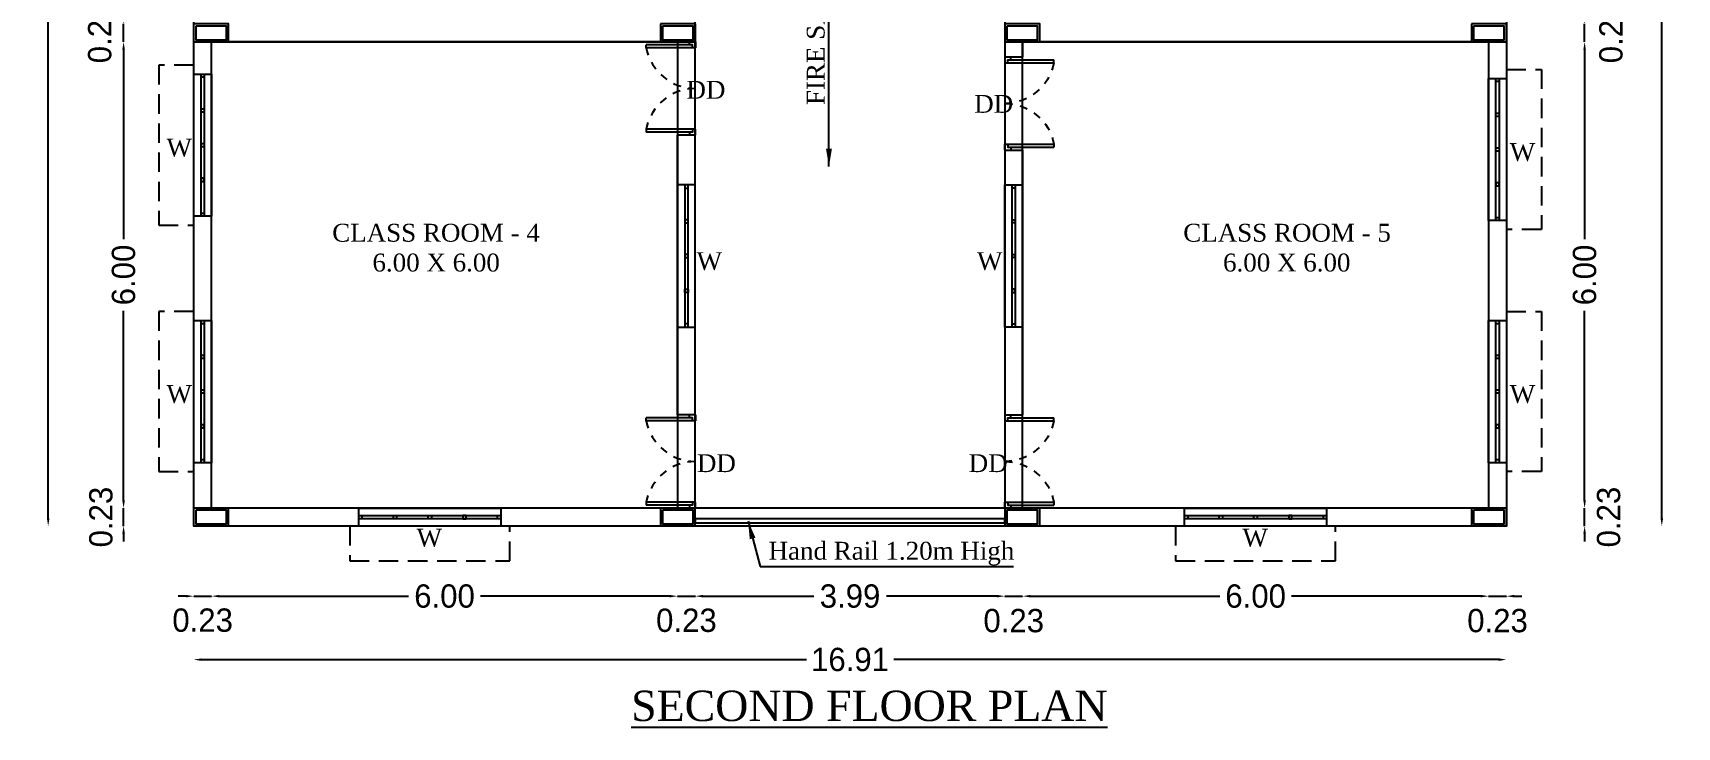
# Model space of a CAD drawing. Header units: metres. Extents: x 3396 to 3562, y 2179 to 2331.
# Drawn here: x 3396.13 to 3417.31, y 2178.74 to 2187.67 of the extents above; entities that cross this region are included whole.
import ezdxf

# ---------------------------------------------------------------- set-up
doc = ezdxf.new("R2010")
doc.units = ezdxf.units.M
doc.header["$PDMODE"] = 34
doc.linetypes.add('HIDDEN', pattern=[0.375, 0.25, -0.125])
for name, color, linetype in [('BLK_1_FLR_2_BLT_UP_AREA', 26, 'Continuous'), ('BLK_1_FLR_2_CARPET_AREA', 25, 'Continuous'), ('BLK_1_FLR_2_REGULAR_ROOM_4', 117, 'Continuous'), ('BLK_1_FLR_2_REGULAR_ROOM_5', 117, 'Continuous')]:
    doc.layers.add(name, color=color, linetype=linetype)
doc.styles.add('outer', font='BKANT.TTF')
doc.styles.get("Standard").update_dxf_attribs({"font": 'arial.ttf'})
doc.dimstyles.new('Banu', dxfattribs={"dimtxt": 0.35, "dimasz": 0.23, "dimexe": 1, "dimexo": 1, "dimgap": 0.1, "dimtad": 0, "dimzin": 1, "dimdsep": 46, "dimtxsty": 'outer', "dimcen": 0.15, "dimdle": 1, "dimse1": 1, "dimse2": 1, "dimclrt": 7, "dimadec": 0, "dimazin": 0, "dimtfac": 1, "dimtix": 1, "dimtmove": 1, "dimatfit": 0, "dimfxl": 0, "dimtolj": 1, "dimtzin": 0, "dimarcsym": 0})

# ---------------------------------------------------------------- blocks, each defined once
blk = doc.blocks.new('A$C266D3B0D')
at = {"color": 1}
for p, q in [((-0.068, 0.679), (-0.068, 0.603)), ((-0.068, 0.679), (0.008, 0.679)), ((-0.03, 0.641), (0.565, 0.641)), ((0.565, 0.603), (0.565, 0.641)), ((-0.068, 0.603), (-0.03, 0.603)), ((-0.03, 0.603), (0.565, 0.603)), ((-0.068, -0.445), (-0.03, -0.445)), ((-0.068, -0.521), (-0.068, -0.445)), ((-0.068, -0.521), (0.008, -0.521)), ((-0.03, -0.445), (0.565, -0.445)), ((-0.03, -0.483), (0.565, -0.483)), ((0.565, -0.445), (0.565, -0.483))]:
    blk.add_line(p, q, dxfattribs=at)
for points in [[(-0.068, 0.603), (-0.03, 0.603), (-0.03, 0.641), (0.008, 0.641), (0.008, 0.679)], [(-0.068, -0.445), (-0.03, -0.445), (-0.03, -0.483), (0.008, -0.483), (0.008, -0.521)]]:
    blk.add_lwpolyline(points, dxfattribs=at)
at = {"color": 1, "linetype": 'HIDDEN', "ltscale": 0.2}
for centre, start, end in [((-0.072, 0.729), 270.3902, 348.8397), ((-0.072, -0.57), 11.1603, 89.6098)]:
    blk.add_arc(centre, 0.65, start, end, dxfattribs=at)
blk = doc.blocks.new('A$C35006C9F')
h = blk.add_hatch()
h.set_pattern_fill('ANSI31', color=256, scale=2)
h.set_pattern_definition([(45, (-3161.1406, -1435.413), (-4.490128, 4.490128), [])])
h.paths.add_polyline_path([(-0.129, 0.045), (-0.305, 0.045), (-0.305, -0.35), (-0.129, -0.35)])
for points in [[(-0.102, 0.073), (-0.332, 0.073), (-0.332, -0.377), (-0.102, -0.377)], [(-0.129, 0.045), (-0.305, 0.045), (-0.305, -0.35), (-0.129, -0.35)]]:
    blk.add_lwpolyline(points, close=True)
blk = doc.blocks.new('*D343')
at = {"color": 0, "lineweight": -2, "ltscale": 2}
for p, q in [((3397.3, 2181.657), (3397.3, 2181.757)), ((3397.3, 2181.327), (3397.3, 2181.557)), ((3397.3, 2181.227), (3397.3, 2181.127))]:
    blk.add_line(p, q, dxfattribs=at)
at = {"color": 0, "ltscale": 2}
for points in [[(3397.283, 2181.657), (3397.317, 2181.657), (3397.3, 2181.557)], [(3397.283, 2181.227), (3397.317, 2181.227), (3397.3, 2181.327)]]:
    blk.add_solid(points, dxfattribs=at)
at = {"layer": 'Defpoints', "color": 0, "ltscale": 2}
for p in [(3397.3, 2181.557), (3397.401, 2181.557), (3397.401, 2181.327)]:
    blk.add_point(p, dxfattribs=at)
at = {"color": 7, "ltscale": 2, "insert": (3397.009, 2181.442), "char_height": 0.3, "attachment_point": 5, "rotation": 90, "style": 'outer'}
blk.add_mtext('\\A1;0.23', dxfattribs=at)
blk = doc.blocks.new('*D344')
at = {"color": 0, "lineweight": -2, "ltscale": 2}
for p, q in [((3397.3, 2187.457), (3397.3, 2185.02)), ((3397.3, 2181.657), (3397.3, 2184.094))]:
    blk.add_line(p, q, dxfattribs=at)
at = {"color": 0, "ltscale": 2}
for points in [[(3397.283, 2187.457), (3397.317, 2187.457), (3397.3, 2187.557)], [(3397.283, 2181.657), (3397.317, 2181.657), (3397.3, 2181.557)]]:
    blk.add_solid(points, dxfattribs=at)
at = {"layer": 'Defpoints', "color": 0, "ltscale": 2}
for p in [(3397.3, 2187.557), (3397.401, 2187.557), (3397.401, 2181.557)]:
    blk.add_point(p, dxfattribs=at)
at = {"color": 7, "ltscale": 2, "insert": (3397.3, 2184.557), "char_height": 0.3, "attachment_point": 5, "rotation": 90, "style": 'outer'}
blk.add_mtext('\\A1;6.00', dxfattribs=at)
blk = doc.blocks.new('*D345')
at = {"color": 0, "lineweight": -2, "ltscale": 2}
for p, q in [((3397.3, 2187.887), (3397.3, 2187.987)), ((3397.3, 2187.557), (3397.3, 2187.787)), ((3397.3, 2187.457), (3397.3, 2187.357))]:
    blk.add_line(p, q, dxfattribs=at)
at = {"color": 0, "ltscale": 2}
for points in [[(3397.283, 2187.887), (3397.317, 2187.887), (3397.3, 2187.787)], [(3397.283, 2187.457), (3397.317, 2187.457), (3397.3, 2187.557)]]:
    blk.add_solid(points, dxfattribs=at)
at = {"layer": 'Defpoints', "color": 0, "ltscale": 2}
for p in [(3397.3, 2187.787), (3397.401, 2187.787), (3397.401, 2187.557)]:
    blk.add_point(p, dxfattribs=at)
at = {"color": 7, "ltscale": 2, "insert": (3396.994, 2187.672), "char_height": 0.3, "attachment_point": 5, "rotation": 90, "style": 'outer'}
blk.add_mtext('\\A1;0.23', dxfattribs=at)
blk = doc.blocks.new('*D368')
at = {"color": 0, "lineweight": -2, "ltscale": 2}
for p, q in [((3396.329, 2223.251), (3396.329, 2202.919)), ((3396.329, 2181.427), (3396.329, 2201.759))]:
    blk.add_line(p, q, dxfattribs=at)
at = {"color": 0, "ltscale": 2}
for points in [[(3396.312, 2223.251), (3396.346, 2223.251), (3396.329, 2223.351)], [(3396.312, 2181.427), (3396.346, 2181.427), (3396.329, 2181.327)]]:
    blk.add_solid(points, dxfattribs=at)
at = {"layer": 'Defpoints', "color": 0, "ltscale": 2}
for p in [(3396.305, 2223.351), (3396.305, 2181.327), (3396.329, 2181.327)]:
    blk.add_point(p, dxfattribs=at)
at = {"color": 7, "ltscale": 2, "insert": (3396.329, 2202.339), "char_height": 0.3, "attachment_point": 5, "rotation": 90, "style": 'outer'}
blk.add_mtext('\\A1;42.02', dxfattribs=at)
blk = doc.blocks.new('*D369')
at = {"color": 0, "lineweight": -2, "ltscale": 2}
for p, q in [((3398.103, 2180.424), (3398.003, 2180.424)), ((3398.203, 2180.424), (3398.433, 2180.424)), ((3398.533, 2180.424), (3398.633, 2180.424))]:
    blk.add_line(p, q, dxfattribs=at)
at = {"color": 0, "ltscale": 2}
for points in [[(3398.103, 2180.441), (3398.103, 2180.408), (3398.203, 2180.424)], [(3398.533, 2180.441), (3398.533, 2180.408), (3398.433, 2180.424)]]:
    blk.add_solid(points, dxfattribs=at)
at = {"layer": 'Defpoints', "color": 0, "ltscale": 2}
for p in [(3398.203, 2180.477), (3398.433, 2180.477), (3398.433, 2180.424)]:
    blk.add_point(p, dxfattribs=at)
at = {"color": 7, "ltscale": 2, "insert": (3398.318, 2180.114), "char_height": 0.3, "attachment_point": 5, "style": 'outer'}
blk.add_mtext('\\A1;0.23', dxfattribs=at)
blk = doc.blocks.new('*D370')
at = {"color": 0, "lineweight": -2, "ltscale": 2}
for p, q in [((3398.533, 2180.424), (3400.97, 2180.424)), ((3404.333, 2180.424), (3401.895, 2180.424))]:
    blk.add_line(p, q, dxfattribs=at)
at = {"color": 0, "ltscale": 2}
for points in [[(3398.533, 2180.441), (3398.533, 2180.408), (3398.433, 2180.424)], [(3404.333, 2180.441), (3404.333, 2180.408), (3404.433, 2180.424)]]:
    blk.add_solid(points, dxfattribs=at)
at = {"layer": 'Defpoints', "color": 0, "ltscale": 2}
for p in [(3398.433, 2180.477), (3404.433, 2180.477), (3404.433, 2180.424)]:
    blk.add_point(p, dxfattribs=at)
at = {"color": 7, "ltscale": 2, "insert": (3401.433, 2180.424), "char_height": 0.3, "attachment_point": 5, "style": 'outer'}
blk.add_mtext('\\A1;6.00', dxfattribs=at)
blk = doc.blocks.new('*D371')
at = {"color": 0, "lineweight": -2, "ltscale": 2}
for p, q in [((3404.333, 2180.424), (3404.233, 2180.424)), ((3404.433, 2180.424), (3404.663, 2180.424)), ((3404.763, 2180.424), (3404.863, 2180.424))]:
    blk.add_line(p, q, dxfattribs=at)
at = {"color": 0, "ltscale": 2}
for points in [[(3404.333, 2180.441), (3404.333, 2180.408), (3404.433, 2180.424)], [(3404.763, 2180.441), (3404.763, 2180.408), (3404.663, 2180.424)]]:
    blk.add_solid(points, dxfattribs=at)
at = {"layer": 'Defpoints', "color": 0, "ltscale": 2}
for p in [(3404.433, 2180.477), (3404.663, 2180.477), (3404.663, 2180.424)]:
    blk.add_point(p, dxfattribs=at)
at = {"color": 7, "ltscale": 2, "insert": (3404.548, 2180.112), "char_height": 0.3, "attachment_point": 5, "style": 'outer'}
blk.add_mtext('\\A1;0.23', dxfattribs=at)
blk = doc.blocks.new('*D372')
at = {"color": 0, "lineweight": -2, "ltscale": 2}
for p, q in [((3404.763, 2180.424), (3406.188, 2180.424)), ((3408.548, 2180.424), (3407.123, 2180.424))]:
    blk.add_line(p, q, dxfattribs=at)
at = {"color": 0, "ltscale": 2}
for points in [[(3404.763, 2180.441), (3404.763, 2180.408), (3404.663, 2180.424)], [(3408.548, 2180.441), (3408.548, 2180.408), (3408.648, 2180.424)]]:
    blk.add_solid(points, dxfattribs=at)
at = {"layer": 'Defpoints', "color": 0, "ltscale": 2}
for p in [(3404.663, 2180.477), (3408.648, 2180.477), (3408.648, 2180.424)]:
    blk.add_point(p, dxfattribs=at)
at = {"color": 7, "ltscale": 2, "insert": (3406.655, 2180.424), "char_height": 0.3, "attachment_point": 5, "style": 'outer'}
blk.add_mtext('\\A1;3.99', dxfattribs=at)
blk = doc.blocks.new('*D373')
at = {"color": 0, "lineweight": -2, "ltscale": 2}
for p, q in [((3408.548, 2180.424), (3408.448, 2180.424)), ((3408.648, 2180.424), (3408.878, 2180.424)), ((3408.978, 2180.424), (3409.078, 2180.424))]:
    blk.add_line(p, q, dxfattribs=at)
at = {"color": 0, "ltscale": 2}
for points in [[(3408.548, 2180.441), (3408.548, 2180.408), (3408.648, 2180.424)], [(3408.978, 2180.441), (3408.978, 2180.408), (3408.878, 2180.424)]]:
    blk.add_solid(points, dxfattribs=at)
at = {"layer": 'Defpoints', "color": 0, "ltscale": 2}
for p in [(3408.648, 2180.477), (3408.878, 2180.477), (3408.878, 2180.424)]:
    blk.add_point(p, dxfattribs=at)
at = {"color": 7, "ltscale": 2, "insert": (3408.763, 2180.108), "char_height": 0.3, "attachment_point": 5, "style": 'outer'}
blk.add_mtext('\\A1;0.23', dxfattribs=at)
blk = doc.blocks.new('*D374')
at = {"color": 0, "lineweight": -2, "ltscale": 2}
for p, q in [((3408.978, 2180.424), (3411.415, 2180.424)), ((3414.778, 2180.424), (3412.34, 2180.424))]:
    blk.add_line(p, q, dxfattribs=at)
at = {"color": 0, "ltscale": 2}
for points in [[(3408.978, 2180.441), (3408.978, 2180.408), (3408.878, 2180.424)], [(3414.778, 2180.441), (3414.778, 2180.408), (3414.878, 2180.424)]]:
    blk.add_solid(points, dxfattribs=at)
at = {"layer": 'Defpoints', "color": 0, "ltscale": 2}
for p in [(3408.878, 2180.477), (3414.878, 2180.477), (3414.878, 2180.424)]:
    blk.add_point(p, dxfattribs=at)
at = {"color": 7, "ltscale": 2, "insert": (3411.878, 2180.424), "char_height": 0.3, "attachment_point": 5, "style": 'outer'}
blk.add_mtext('\\A1;6.00', dxfattribs=at)
blk = doc.blocks.new('*D375')
at = {"color": 0, "lineweight": -2, "ltscale": 2}
for p, q in [((3414.778, 2180.424), (3414.678, 2180.424)), ((3414.878, 2180.424), (3415.108, 2180.424)), ((3415.208, 2180.424), (3415.308, 2180.424))]:
    blk.add_line(p, q, dxfattribs=at)
at = {"color": 0, "ltscale": 2}
for points in [[(3414.778, 2180.441), (3414.778, 2180.408), (3414.878, 2180.424)], [(3415.208, 2180.441), (3415.208, 2180.408), (3415.108, 2180.424)]]:
    blk.add_solid(points, dxfattribs=at)
at = {"layer": 'Defpoints', "color": 0, "ltscale": 2}
for p in [(3414.878, 2180.477), (3415.108, 2180.477), (3415.108, 2180.424)]:
    blk.add_point(p, dxfattribs=at)
at = {"color": 7, "ltscale": 2, "insert": (3414.993, 2180.108), "char_height": 0.3, "attachment_point": 5, "style": 'outer'}
blk.add_mtext('\\A1;0.23', dxfattribs=at)
blk = doc.blocks.new('*D376')
at = {"color": 0, "lineweight": -2, "ltscale": 2}
for p, q in [((3398.303, 2179.608), (3406.093, 2179.608)), ((3415.008, 2179.608), (3407.217, 2179.608))]:
    blk.add_line(p, q, dxfattribs=at)
at = {"color": 0, "ltscale": 2}
for points in [[(3398.303, 2179.624), (3398.303, 2179.591), (3398.203, 2179.608)], [(3415.008, 2179.624), (3415.008, 2179.591), (3415.108, 2179.608)]]:
    blk.add_solid(points, dxfattribs=at)
at = {"layer": 'Defpoints', "color": 0, "ltscale": 2}
for p in [(3398.203, 2179.613), (3415.108, 2179.613), (3415.108, 2179.608)]:
    blk.add_point(p, dxfattribs=at)
at = {"color": 7, "ltscale": 2, "insert": (3406.655, 2179.608), "char_height": 0.3, "attachment_point": 5, "style": 'outer'}
blk.add_mtext('\\A1;16.91', dxfattribs=at)
blk = doc.blocks.new('*D377')
at = {"color": 0, "lineweight": -2, "ltscale": 2}
for p, q in [((3416.115, 2181.657), (3416.115, 2181.757)), ((3416.115, 2181.327), (3416.115, 2181.557)), ((3416.115, 2181.227), (3416.115, 2181.127))]:
    blk.add_line(p, q, dxfattribs=at)
at = {"color": 0, "ltscale": 2}
for points in [[(3416.098, 2181.657), (3416.131, 2181.657), (3416.115, 2181.557)], [(3416.098, 2181.227), (3416.131, 2181.227), (3416.115, 2181.327)]]:
    blk.add_solid(points, dxfattribs=at)
at = {"layer": 'Defpoints', "color": 0, "ltscale": 2}
for p in [(3415.882, 2181.557), (3416.115, 2181.557), (3415.882, 2181.327)]:
    blk.add_point(p, dxfattribs=at)
at = {"color": 7, "ltscale": 2, "insert": (3416.425, 2181.442), "char_height": 0.3, "attachment_point": 5, "rotation": 90, "style": 'outer'}
blk.add_mtext('\\A1;0.23', dxfattribs=at)
blk = doc.blocks.new('*D405')
at = {"color": 0, "lineweight": -2, "ltscale": 2}
for p, q in [((3416.115, 2187.457), (3416.115, 2185.02)), ((3416.115, 2181.657), (3416.115, 2184.094))]:
    blk.add_line(p, q, dxfattribs=at)
at = {"color": 0, "ltscale": 2}
for points in [[(3416.098, 2187.457), (3416.131, 2187.457), (3416.115, 2187.557)], [(3416.098, 2181.657), (3416.131, 2181.657), (3416.115, 2181.557)]]:
    blk.add_solid(points, dxfattribs=at)
at = {"layer": 'Defpoints', "color": 0, "ltscale": 2}
for p in [(3415.882, 2187.557), (3416.115, 2187.557), (3415.882, 2181.557)]:
    blk.add_point(p, dxfattribs=at)
at = {"color": 7, "ltscale": 2, "insert": (3416.115, 2184.557), "char_height": 0.3, "attachment_point": 5, "rotation": 90, "style": 'outer'}
blk.add_mtext('\\A1;6.00', dxfattribs=at)
blk = doc.blocks.new('*D406')
at = {"color": 0, "lineweight": -2, "ltscale": 2}
for p, q in [((3416.115, 2187.887), (3416.115, 2187.987)), ((3416.115, 2187.557), (3416.115, 2187.787)), ((3416.115, 2187.457), (3416.115, 2187.357))]:
    blk.add_line(p, q, dxfattribs=at)
at = {"color": 0, "ltscale": 2}
for points in [[(3416.098, 2187.887), (3416.131, 2187.887), (3416.115, 2187.787)], [(3416.098, 2187.457), (3416.131, 2187.457), (3416.115, 2187.557)]]:
    blk.add_solid(points, dxfattribs=at)
at = {"layer": 'Defpoints', "color": 0, "ltscale": 2}
for p in [(3415.882, 2187.787), (3416.115, 2187.787), (3415.882, 2187.557)]:
    blk.add_point(p, dxfattribs=at)
at = {"color": 7, "ltscale": 2, "insert": (3416.455, 2187.672), "char_height": 0.3, "attachment_point": 5, "rotation": 90, "style": 'outer'}
blk.add_mtext('\\A1;0.23', dxfattribs=at)
blk = doc.blocks.new('*D419')
at = {"color": 0, "lineweight": -2, "ltscale": 2}
for p, q in [((3417.109, 2223.251), (3417.109, 2202.919)), ((3417.109, 2181.427), (3417.109, 2201.759))]:
    blk.add_line(p, q, dxfattribs=at)
at = {"color": 0, "ltscale": 2}
for points in [[(3417.092, 2223.251), (3417.126, 2223.251), (3417.109, 2223.351)], [(3417.092, 2181.427), (3417.126, 2181.427), (3417.109, 2181.327)]]:
    blk.add_solid(points, dxfattribs=at)
at = {"layer": 'Defpoints', "color": 0, "ltscale": 2}
for p in [(3417.051, 2223.351), (3417.051, 2181.327), (3417.109, 2181.327)]:
    blk.add_point(p, dxfattribs=at)
at = {"color": 7, "ltscale": 2, "insert": (3417.109, 2202.339), "char_height": 0.3, "attachment_point": 5, "rotation": 90, "style": 'outer'}
blk.add_mtext('\\A1;42.02', dxfattribs=at)

msp = doc.modelspace()

# ---------------------------------------------------------------- linework, layer by layer
for p, q in [((3398.20273, 2181.32709), (3398.20273, 2223.35079)), ((3415.10773, 2223.35079), (3415.10773, 2181.32709)), ((3404.66273, 2187.78838), (3404.66273, 2187.55709)), ((3408.64773, 2187.78709), (3408.64773, 2187.36456)), ((3404.66273, 2187.55709), (3398.43273, 2187.55709)), ((3398.43273, 2181.55709), (3398.43273, 2187.55709)), ((3408.87773, 2187.55709), (3408.87773, 2187.36456)), ((3414.87773, 2187.55709), (3408.87773, 2187.55709)), ((3414.87773, 2187.55709), (3414.87773, 2184.67209)), ((3408.64773, 2187.36456), (3408.87773, 2187.36456)), ((3404.43273, 2182.75709), (3404.43273, 2186.35709)), ((3404.66273, 2186.35709), (3404.43273, 2186.35709)), ((3404.66273, 2182.75709), (3404.66273, 2186.35709)), ((3408.64773, 2186.16456), (3408.64773, 2182.75709)), ((3408.64773, 2186.16456), (3408.87773, 2186.16456)), ((3408.87773, 2186.16456), (3408.87773, 2182.75709)), ((3414.87773, 2184.55709), (3414.87773, 2181.55709)), ((3404.66273, 2182.75709), (3404.43273, 2182.75709)), ((3408.64773, 2182.75709), (3408.87773, 2182.75709)), ((3404.43273, 2181.55709), (3398.43273, 2181.55709)), ((3414.87773, 2181.55709), (3408.87773, 2181.55709)), ((3415.10773, 2181.32709), (3398.20273, 2181.32709))]:
    msp.add_line(p, q)
at = {"linetype": 'HIDDEN'}
for points in [[(3398.20273, 2187.25745), (3397.75273, 2187.25745), (3397.75273, 2185.19745), (3398.20273, 2185.19745)], [(3415.10773, 2187.20126), (3415.55773, 2187.20126), (3415.55773, 2185.14126), (3415.10773, 2185.14126)], [(3398.20273, 2184.08709), (3397.75273, 2184.08709), (3397.75273, 2182.02709), (3398.20273, 2182.02709)], [(3415.10773, 2184.08709), (3415.55773, 2184.08709), (3415.55773, 2182.02709), (3415.10773, 2182.02709)], [(3400.21237, 2181.32709), (3400.21237, 2180.87709), (3402.27237, 2180.87709), (3402.27237, 2181.32709)], [(3410.84773, 2181.32709), (3410.84773, 2180.87709), (3412.90773, 2180.87709), (3412.90773, 2181.32709)]]:
    msp.add_lwpolyline(points, dxfattribs=at)
for points in [[(3398.43273, 2187.14245), (3398.43273, 2185.31245), (3398.20273, 2185.31245), (3398.20273, 2187.14245)], [(3398.33849, 2187.14245), (3398.33849, 2185.31245), (3398.29697, 2185.31245), (3398.29697, 2187.14245)], [(3398.33849, 2187.14245), (3398.33849, 2187.10093), (3398.29697, 2187.10093), (3398.29697, 2187.14245)], [(3415.10773, 2187.08626), (3415.10773, 2185.25626), (3414.87773, 2185.25626), (3414.87773, 2187.08626)], [(3415.01349, 2187.08626), (3415.01349, 2185.25626), (3414.97197, 2185.25626), (3414.97197, 2187.08626)], [(3415.01349, 2187.08626), (3415.01349, 2187.04474), (3414.97197, 2187.04474), (3414.97197, 2187.08626)], [(3398.33849, 2186.69533), (3398.33849, 2186.65381), (3398.29697, 2186.65381), (3398.29697, 2186.69533)], [(3415.01349, 2186.63914), (3415.01349, 2186.59762), (3414.97197, 2186.59762), (3414.97197, 2186.63914)], [(3398.33849, 2186.24821), (3398.33849, 2186.20669), (3398.29697, 2186.20669), (3398.29697, 2186.24821)], [(3415.01349, 2186.19202), (3415.01349, 2186.1505), (3414.97197, 2186.1505), (3414.97197, 2186.19202)], [(3398.33849, 2185.75957), (3398.33849, 2185.80109), (3398.29697, 2185.80109), (3398.29697, 2185.75957)], [(3404.43273, 2185.71587), (3404.43273, 2183.88587), (3404.66273, 2183.88587), (3404.66273, 2185.71587)], [(3404.52697, 2185.71587), (3404.52697, 2183.88587), (3404.56849, 2183.88587), (3404.56849, 2185.71587)], [(3404.52697, 2185.71587), (3404.52697, 2185.67435), (3404.56849, 2185.67435), (3404.56849, 2185.71587)], [(3408.87773, 2185.71587), (3408.87773, 2183.88587), (3408.64773, 2183.88587), (3408.64773, 2185.71587)], [(3408.78349, 2185.71587), (3408.78349, 2183.88587), (3408.74197, 2183.88587), (3408.74197, 2185.71587)], [(3408.78349, 2185.71587), (3408.78349, 2185.67435), (3408.74197, 2185.67435), (3408.74197, 2185.71587)], [(3415.01349, 2185.70338), (3415.01349, 2185.7449), (3414.97197, 2185.7449), (3414.97197, 2185.70338)], [(3398.33849, 2185.35397), (3398.33849, 2185.31245), (3398.29697, 2185.31245), (3398.29697, 2185.35397)], [(3404.52697, 2185.26875), (3404.52697, 2185.22723), (3404.56849, 2185.22723), (3404.56849, 2185.26875)], [(3408.78349, 2185.26875), (3408.78349, 2185.22723), (3408.74197, 2185.22723), (3408.74197, 2185.26875)], [(3415.01349, 2185.29777), (3415.01349, 2185.25626), (3414.97197, 2185.25626), (3414.97197, 2185.29777)], [(3404.52697, 2184.82163), (3404.52697, 2184.78011), (3404.56849, 2184.78011), (3404.56849, 2184.82163)], [(3408.78349, 2184.82163), (3408.78349, 2184.78011), (3408.74197, 2184.78011), (3408.74197, 2184.82163)], [(3404.52697, 2184.33299), (3404.52697, 2184.37451), (3404.56849, 2184.37451), (3404.56849, 2184.33299)], [(3408.78349, 2184.33299), (3408.78349, 2184.37451), (3408.74197, 2184.37451), (3408.74197, 2184.33299)], [(3398.43273, 2183.97209), (3398.43273, 2182.14209), (3398.20273, 2182.14209), (3398.20273, 2183.97209)], [(3398.33849, 2183.97209), (3398.33849, 2182.14209), (3398.29697, 2182.14209), (3398.29697, 2183.97209)], [(3398.33849, 2183.97209), (3398.33849, 2183.93057), (3398.29697, 2183.93057), (3398.29697, 2183.97209)], [(3404.52697, 2183.92739), (3404.52697, 2183.88587), (3404.56849, 2183.88587), (3404.56849, 2183.92739)], [(3408.78349, 2183.92739), (3408.78349, 2183.88587), (3408.74197, 2183.88587), (3408.74197, 2183.92739)], [(3415.10773, 2183.97209), (3415.10773, 2182.14209), (3414.87773, 2182.14209), (3414.87773, 2183.97209)], [(3415.01349, 2183.97209), (3415.01349, 2182.14209), (3414.97197, 2182.14209), (3414.97197, 2183.97209)], [(3415.01349, 2183.97209), (3415.01349, 2183.93057), (3414.97197, 2183.93057), (3414.97197, 2183.97209)], [(3398.33849, 2183.52497), (3398.33849, 2183.48345), (3398.29697, 2183.48345), (3398.29697, 2183.52497)], [(3415.01349, 2183.52497), (3415.01349, 2183.48345), (3414.97197, 2183.48345), (3414.97197, 2183.52497)], [(3398.33849, 2183.07785), (3398.33849, 2183.03633), (3398.29697, 2183.03633), (3398.29697, 2183.07785)], [(3415.01349, 2183.07785), (3415.01349, 2183.03633), (3414.97197, 2183.03633), (3414.97197, 2183.07785)], [(3398.33849, 2182.58921), (3398.33849, 2182.63073), (3398.29697, 2182.63073), (3398.29697, 2182.58921)], [(3415.01349, 2182.58921), (3415.01349, 2182.63073), (3414.97197, 2182.63073), (3414.97197, 2182.58921)], [(3398.33849, 2182.18361), (3398.33849, 2182.14209), (3398.29697, 2182.14209), (3398.29697, 2182.18361)], [(3415.01349, 2182.18361), (3415.01349, 2182.14209), (3414.97197, 2182.14209), (3414.97197, 2182.18361)], [(3400.32737, 2181.55709), (3402.15737, 2181.55709), (3402.15737, 2181.32709), (3400.32737, 2181.32709)], [(3410.96273, 2181.55709), (3412.79273, 2181.55709), (3412.79273, 2181.32709), (3410.96273, 2181.32709)], [(3400.32737, 2181.46285), (3402.15737, 2181.46285), (3402.15737, 2181.42133), (3400.32737, 2181.42133)], [(3400.32737, 2181.46285), (3400.36889, 2181.46285), (3400.36889, 2181.42133), (3400.32737, 2181.42133)], [(3400.77449, 2181.46285), (3400.81601, 2181.46285), (3400.81601, 2181.42133), (3400.77449, 2181.42133)], [(3401.22161, 2181.46285), (3401.26313, 2181.46285), (3401.26313, 2181.42133), (3401.22161, 2181.42133)], [(3401.71025, 2181.46285), (3401.66873, 2181.46285), (3401.66873, 2181.42133), (3401.71025, 2181.42133)], [(3402.11585, 2181.46285), (3402.15737, 2181.46285), (3402.15737, 2181.42133), (3402.11585, 2181.42133)], [(3410.96273, 2181.46285), (3412.79273, 2181.46285), (3412.79273, 2181.42133), (3410.96273, 2181.42133)], [(3410.96273, 2181.46285), (3411.00425, 2181.46285), (3411.00425, 2181.42133), (3410.96273, 2181.42133)], [(3411.40985, 2181.46285), (3411.45137, 2181.46285), (3411.45137, 2181.42133), (3411.40985, 2181.42133)], [(3411.85697, 2181.46285), (3411.89849, 2181.46285), (3411.89849, 2181.42133), (3411.85697, 2181.42133)], [(3412.34561, 2181.46285), (3412.30409, 2181.46285), (3412.30409, 2181.42133), (3412.34561, 2181.42133)], [(3412.75121, 2181.46285), (3412.79273, 2181.46285), (3412.79273, 2181.42133), (3412.75121, 2181.42133)]]:
    msp.add_lwpolyline(points, close=True)
at = {"color": 1}
msp.add_lwpolyline([(3404.66273, 2181.36944), (3408.64773, 2181.36944), (3408.64773, 2181.41737), (3404.66273, 2181.41737)], close=True, dxfattribs=at)
at = {"layer": 'BLK_1_FLR_2_BLT_UP_AREA', "color": 26, "ltscale": 400}
msp.add_lwpolyline([(3398.20273, 2223.35079), (3415.10773, 2223.35079), (3415.10773, 2181.32709), (3398.20273, 2181.32709)], close=True, dxfattribs=at)
at = {"layer": 'BLK_1_FLR_2_CARPET_AREA', "color": 26, "linetype": 'Continuous'}
for points in [[(3408.64773, 2223.12079), (3408.64773, 2181.55709), (3404.66273, 2181.55709)], [(3404.66273, 2181.55709), (3404.66273, 2194.01709), (3400.56273, 2194.01709), (3400.56273, 2195.91709), (3404.66273, 2195.91709), (3404.66273, 2222.20902)]]:
    msp.add_lwpolyline(points, dxfattribs=at)
for points in [[(3404.43273, 2181.55709), (3398.43273, 2181.55709), (3398.43273, 2187.55709), (3404.43273, 2187.55709)], [(3408.87773, 2187.55709), (3414.87773, 2187.55709), (3414.87773, 2181.55709), (3408.87773, 2181.55709)]]:
    msp.add_lwpolyline(points, close=True, dxfattribs=at)
at = {"layer": 'BLK_1_FLR_2_REGULAR_ROOM_4', "color": 3, "linetype": 'HIDDEN', "ltscale": 2}
msp.add_lwpolyline([(3404.43273, 2181.55709), (3398.43273, 2181.55709), (3398.43273, 2187.55709), (3404.43273, 2187.55709)], close=True, dxfattribs=at)
at = {"layer": 'BLK_1_FLR_2_REGULAR_ROOM_5', "color": 3, "linetype": 'HIDDEN', "ltscale": 2}
msp.add_lwpolyline([(3408.87773, 2187.55709), (3414.87773, 2187.55709), (3414.87773, 2181.55709), (3408.87773, 2181.55709)], close=True, dxfattribs=at)

# ---------------------------------------------------------------- block references
for name, p, rotation in [('A$C35006C9F', (3398.27533, 2187.88923), 90), ('A$C35006C9F', (3404.28533, 2187.88923), 90), ('A$C35006C9F', (3408.72033, 2187.88923), 90), ('A$C35006C9F', (3414.73033, 2187.88923), 90), ('A$C266D3B0D', (3404.59493, 2187.03649), 180), ('A$C266D3B0D', (3404.59493, 2182.23649), 180), ('A$C35006C9F', (3398.27533, 2181.65923), 90), ('A$C35006C9F', (3404.28533, 2181.65923), 90), ('A$C35006C9F', (3408.72033, 2181.65923), 90), ('A$C35006C9F', (3414.73033, 2181.65923), 90)]:
    msp.add_blockref(name, p, dxfattribs=dict(rotation=rotation))
at = {"xscale": -1, "rotation": 180}
for p in [(3408.71553, 2186.84396), (3408.71553, 2182.23649)]:
    msp.add_blockref('A$C266D3B0D', p, dxfattribs=at)

# ---------------------------------------------------------------- texts
at = {"insert": (3406.09745, 2185.66423), "char_height": 0.23, "attachment_point": 1, "rotation": 90}
msp.add_mtext_dynamic_manual_height_columns('{\\fTimes New Roman|b0|i0|c0|p18;\\W6.21777;  \\W1;FIRE SAFETY EQUIPMENT}', width=6.248637, gutter_width=12.5, heights=[0], dxfattribs=at)
at = {"char_height": 0.23, "attachment_point": 1}
for s, width, insert in [('{\\fTimes New Roman|b0|i0|c0|p18;\\W1.63193; \\W1;DD}', 0.7488848, (3404.40669, 2187.0552)), ('{\\fTimes New Roman|b0|i0|c0|p18;\\W1.63193; \\W1;DD}', 0.7488848, (3408.11259, 2186.8741)), ('{\\fTimes New Roman|b0|i0|c0|p18;\\W2.56455; \\W1;W}', 0.7488848, (3397.6296, 2186.31094)), ('{\\fTimes New Roman|b0|i0|c0|p18;\\W2.56455; \\W1;W}', 0.7488848, (3414.92794, 2186.25475)), ('{\\fTimes New Roman|b0|i0|c0|p18;\\W2.4858; \\W1;CLASS ROOM - 4\\P{\\W8.448691; }6.00 X 6.00}', 3.0116337, (3399.77108, 2185.21557)), ('{\\fTimes New Roman|b0|i0|c0|p18;\\W2.5483; \\W1;CLASS ROOM - 5\\P{\\W8.448691; }6.00 X 6.00}', 3.0116337, (3410.72484, 2185.21557)), ('{\\fTimes New Roman|b0|i0|c0|p18;\\W2.56455; \\W1;W}', 0.7488848, (3404.4565, 2184.85068)), ('{\\fTimes New Roman|b0|i0|c0|p18;\\W2.56455; \\W1;W}', 0.7488848, (3408.06745, 2184.85068)), ('{\\fTimes New Roman|b0|i0|c0|p18;\\W2.56455; \\W1;W}', 0.7488848, (3397.6296, 2183.14058)), ('{\\fTimes New Roman|b0|i0|c0|p18;\\W2.56455; \\W1;W}', 0.7488848, (3414.92794, 2183.14058)), ('{\\fTimes New Roman|b0|i0|c0|p18;\\W1.63193; \\W1;DD}', 0.7488848, (3404.54163, 2182.25037)), ('{\\fTimes New Roman|b0|i0|c0|p18;\\W1.63193; \\W1;DD}', 0.7488848, (3408.04105, 2182.25037)), ('{\\fTimes New Roman|b0|i0|c0|p18;\\W2.56455; \\W1;W}', 0.7488848, (3400.85013, 2181.29188)), ('{\\fTimes New Roman|b0|i0|c0|p18;Hand Rail 1.20m High}', 5.3121457, (3405.60573, 2181.12352)), ('{\\fTimes New Roman|b0|i0|c0|p18;\\W2.56455; \\W1;W}', 0.7488848, (3411.48549, 2181.29188))]:
    msp.add_mtext_dynamic_manual_height_columns(s, width=width, gutter_width=12.5, heights=[0], dxfattribs=dict(at, insert=insert))
at = {"ltscale": 2, "insert": (3403.21792, 2179.20883), "char_height": 0.391, "attachment_point": 1}
msp.add_mtext_dynamic_manual_height_columns('{\\fTimes New Roman|b0|i0|c0|p18;\\W4.18379;\\L \\W1;SECOND FLOOR PLAN}', width=7.1620955, gutter_width=12.5, heights=[0], dxfattribs=at)

# ---------------------------------------------------------------- dimensions: what is measured, and where the dimension line sits
at = {"ltscale": 2}
for base, p1, p2, angle, picture, middle in [((3396.32885, 2181.32709), (3396.30539, 2223.35079), (3396.30539, 2181.32709), 90, '*D368', (3396.32885, 2202.33894)), ((3417.10887, 2181.32709), (3417.05097, 2223.35079), (3417.05097, 2181.32709), 90, '*D419', (3417.10887, 2202.33894)), ((3397.29995, 2187.55709), (3397.40109, 2181.55709), (3397.40109, 2187.55709), 270, '*D344', (3397.29995, 2184.55709)), ((3416.11477, 2187.55709), (3415.8823, 2181.55709), (3415.8823, 2187.55709), 270, '*D405', (3416.11477, 2184.55709))]:
    dim = msp.add_linear_dim(base=base, p1=p1, p2=p2, angle=angle, dimstyle='Banu', override={"dimtxt": 0.3, "dimasz": 0.1, "dimpost": '\\X'}, dxfattribs=at)
    dim.commit()
    dim.dimension.update_dxf_attribs({"geometry": picture, "text_midpoint": middle})
for base, p1, p2, picture, middle in [((3397.29995, 2187.78709), (3397.40109, 2187.55709), (3397.40109, 2187.78709), '*D345', (3396.99386, 2187.67209)), ((3416.11477, 2187.78709), (3415.8823, 2187.55709), (3415.8823, 2187.78709), '*D406', (3416.45542, 2187.67209)), ((3397.29995, 2181.55709), (3397.40109, 2181.32709), (3397.40109, 2181.55709), '*D343', (3397.00889, 2181.44209)), ((3416.11477, 2181.55709), (3415.8823, 2181.32709), (3415.8823, 2181.55709), '*D377', (3416.42493, 2181.44209))]:
    dim = msp.add_linear_dim(base=base, p1=p1, p2=p2, angle=270, dimstyle='Banu', override={"dimtxt": 0.3, "dimasz": 0.1, "dimpost": '\\X'}, dxfattribs=at)
    dim.commit()
    dim.dimension.update_dxf_attribs({"geometry": picture, "text_midpoint": middle, "dimtype": 160})
for base, p1, p2, picture, middle in [((3398.43273, 2180.42425), (3398.20273, 2180.4765), (3398.43273, 2180.4765), '*D369', (3398.31773, 2180.11353)), ((3404.66273, 2180.42425), (3404.43273, 2180.4765), (3404.66273, 2180.4765), '*D371', (3404.54773, 2180.1124)), ((3408.87773, 2180.42425), (3408.64773, 2180.4765), (3408.87773, 2180.4765), '*D373', (3408.76273, 2180.10838)), ((3415.10773, 2180.42425), (3414.87773, 2180.4765), (3415.10773, 2180.4765), '*D375', (3414.99273, 2180.10828))]:
    dim = msp.add_linear_dim(base=base, p1=p1, p2=p2, dimstyle='Banu', override={"dimtxt": 0.3, "dimasz": 0.1, "dimpost": '\\X'}, dxfattribs=at)
    dim.commit()
    dim.dimension.update_dxf_attribs({"geometry": picture, "text_midpoint": middle, "dimtype": 160})
for base, p1, p2, picture, middle in [((3404.43273, 2180.42425), (3398.43273, 2180.4765), (3404.43273, 2180.4765), '*D370', (3401.43273, 2180.42425)), ((3408.64773019, 2180.42425255), (3404.66273018, 2180.47650038), (3408.64773019, 2180.47650038), '*D372', (3406.65523018, 2180.42425255)), ((3414.87773, 2180.42425), (3408.87773, 2180.4765), (3414.87773, 2180.4765), '*D374', (3411.87773, 2180.42425)), ((3415.1077301899, 2179.6076229315), (3398.202730176, 2179.6125696617), (3415.1077301899, 2179.6125696617), '*D376', (3406.655230183, 2179.6076229315))]:
    dim = msp.add_linear_dim(base=base, p1=p1, p2=p2, dimstyle='Banu', override={"dimtxt": 0.3, "dimasz": 0.1, "dimpost": '\\X'}, dxfattribs=at)
    dim.commit()
    dim.dimension.update_dxf_attribs({"geometry": picture, "text_midpoint": middle})

# ---------------------------------------------------------------- leaders
msp.add_leader([(3406.38366, 2185.9522), (3406.38366, 2190.76472)], dimstyle='Banu', override={"dimgap": 0.1, "dimtad": 0})
msp.add_leader([(3405.34175, 2181.38869), (3405.4955, 2180.80723), (3408.7588, 2180.80723)], dimstyle='Banu', dxfattribs=at)

doc.saveas('drawing.dxf')
